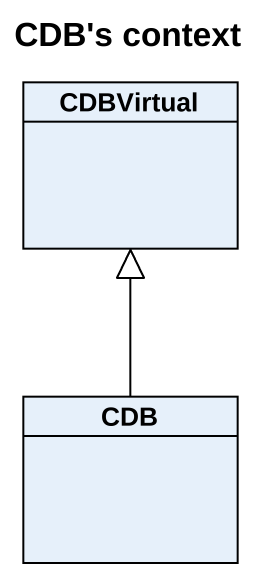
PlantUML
@startuml
title CDB's context
hide circle
hide empty members
class CDBVirtual
class CDB
CDB -up-|> CDBVirtual
@enduml
